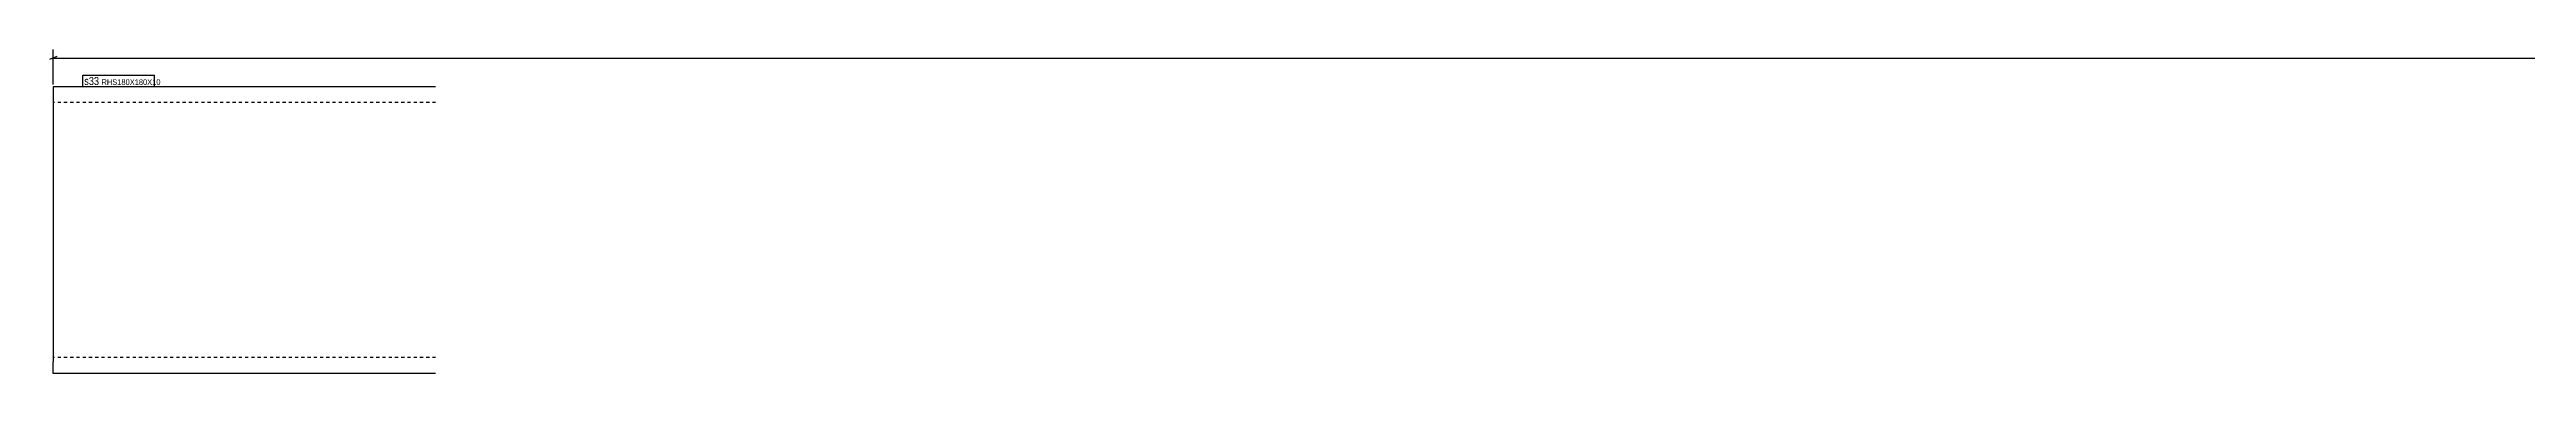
# Model space of a CAD drawing. Header units: millimetres. Extents: x 4 to 3114, y 3 to 253.
# Drawn here: x 4 to 1559, y 46 to 249 of the extents above; entities that cross this region are included whole.
import ezdxf

# ---------------------------------------------------------------- set-up
doc = ezdxf.new("R2010")
doc.units = ezdxf.units.MM
doc.linetypes.add('DXK_LINE_DOT2', pattern=[3.9198, 1.9599, -1.9599])
for name, color, linetype in [('MÅLSÆTNING', 7, 'Continuous'), ('STÅL', 7, 'Continuous'), ('TEKST', 7, 'Continuous')]:
    doc.layers.add(name, color=color, linetype=linetype)
doc.styles.add('Arial Narrow', font='ARIALN.TTF', dxfattribs={"height": 0.2})

msp = doc.modelspace()

# ---------------------------------------------------------------- linework, layer by layer
at = {"layer": 'MÅLSÆTNING', "color": 7, "linetype": 'Continuous'}
for p, q in [((6.8, 227.3), (6.8, 249.1)), ((9, 244.7), (4.5, 242.9)), ((6.8, 243.8), (3111.5, 243.8))]:
    msp.add_line(p, q, dxfattribs=at)
at = {"layer": 'STÅL', "color": 2, "linetype": 'Continuous'}
for p, q in [((246.8, 225.8), (6.8, 225.8)), ((6.8, 225.8), (6.8, 200.8)), ((6.8, 200.8), (6.8, 70.8)), ((6.8, 70.8), (6.8, 53.1)), ((6.8, 45.8), (6.8, 53.1)), ((246.8, 45.8), (6.8, 45.8))]:
    msp.add_line(p, q, dxfattribs=at)
at = {"layer": 'STÅL', "color": 7, "linetype": 'DXK_LINE_DOT2'}
for p, q in [((246.8, 215.8), (6.8, 215.8)), ((6.8, 70.8), (6.8, 53.1)), ((246.8, 55.8), (6.8, 55.8))]:
    msp.add_line(p, q, dxfattribs=at)

# ---------------------------------------------------------------- next in the draw order: wipeouts: each hides what was drawn before it
at = {"color": 0}
msp.add_wipeout([(35.5, 226.9), (35.5, 232.1), (26.3, 232.1), (26.3, 226.9)], dxfattribs=at).dxf.layer = 'TEKST'

# ---------------------------------------------------------------- next in the draw order: wipeouts: each hides what was drawn before it
msp.add_wipeout([(35.5, 226.9), (35.5, 232.1), (26.3, 232.1), (26.3, 226.9)], dxfattribs=at).dxf.layer = 'TEKST'

# ---------------------------------------------------------------- next in the draw order: linework, layer by layer
at = {"layer": 'TEKST', "color": 7, "linetype": 'Continuous'}
msp.add_line((25.4, 226), (25.4, 233), dxfattribs=at)

# ---------------------------------------------------------------- next in the draw order: wipeouts: each hides what was drawn before it
at = {"color": 0}
msp.add_wipeout([(69.5, 226.9), (69.5, 230.6), (37.1, 230.6), (37.1, 226.9)], dxfattribs=at).dxf.layer = 'TEKST'

# ---------------------------------------------------------------- next in the draw order: wipeouts: each hides what was drawn before it
msp.add_wipeout([(69.5, 226.9), (69.5, 230.6), (37.1, 230.6), (37.1, 226.9)], dxfattribs=at).dxf.layer = 'TEKST'

# ---------------------------------------------------------------- next in the draw order: linework, layer by layer
at = {"layer": 'TEKST', "color": 7, "linetype": 'Continuous'}
for p, q in [((25.4, 233), (70.4, 233)), ((25.4, 226), (70.4, 226)), ((70.4, 226), (70.4, 233))]:
    msp.add_line(p, q, dxfattribs=at)

# ---------------------------------------------------------------- next in the draw order: texts
at = {"layer": 'TEKST', "color": 3, "style": 'Arial Narrow'}
for s, height, p in [('s33', 5.01, (26.3, 226.9)), ('RHS180X180X10', 3.579, (37.1, 226.9))]:
    msp.add_text(s, height=height, dxfattribs=at).set_placement(p)

doc.saveas('drawing.dxf')
